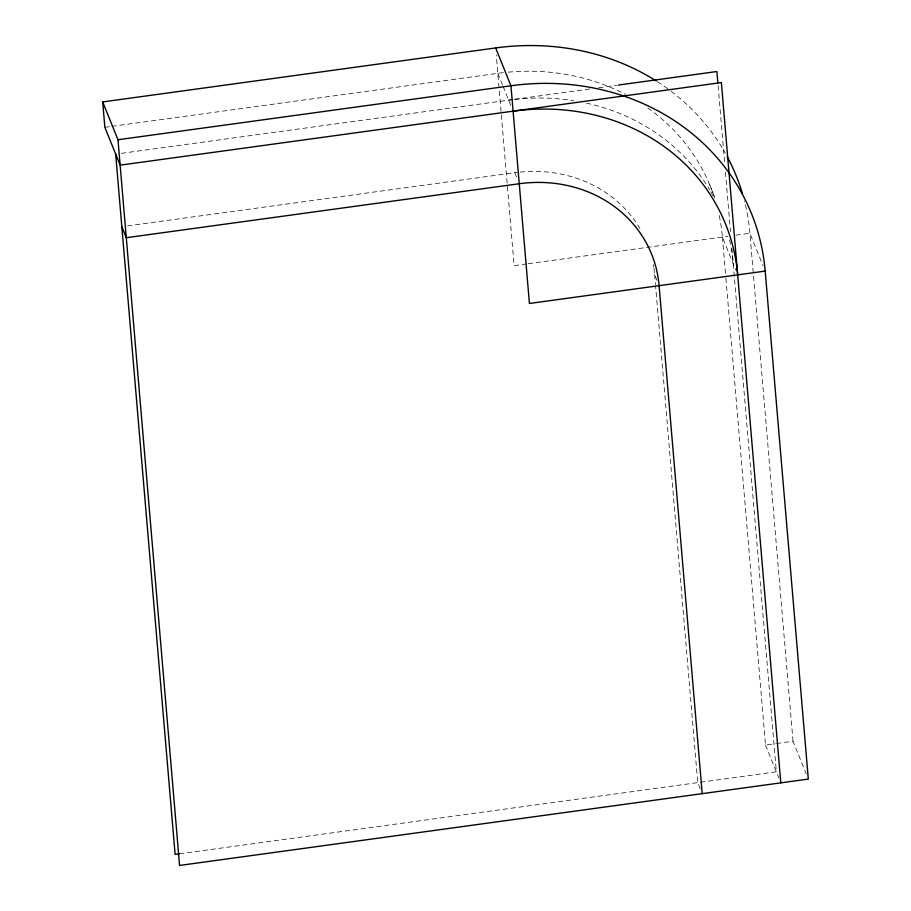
<?xml version="1.0" encoding="UTF-8"?>
<svg xmlns="http://www.w3.org/2000/svg" width="911" height="911" viewBox="0 0 911 911"><rect width="100%" height="100%" fill="white"/><g stroke="black" fill="none" stroke-linecap="round" stroke-linejoin="round"><path stroke-width="0.68" stroke-dasharray="4.55 3.42" d="M104.856 127.312L110.482 126.549M111.894 126.356L497.805 73.335A211.614 191.481 -22 0 1 504.364 72.527M121.311 153.344L512.745 99.572M514.146 99.379L591.592 88.731M598.629 87.775L616.929 85.258M127.472 225.905L514.795 172.703A131.765 119.216 -22 0 1 517.516 172.35M526.763 263.917L514.134 265.648L496.256 54.99M528.164 263.723L727.9 236.279M735.872 235.186L749.901 233.262L763.088 265.875M725.885 278.071L765.513 745.027L775.136 743.706M776.514 743.513L793.025 741.247L806.201 773.86M179.342 853.835L776.343 771.822L731.943 248.726M709.578 184.523L714.85 197.562M719.223 215.52A211.614 191.481 -22 0 1 722.4 237.042L735.701 269.963M653.927 268.392A131.765 119.216 -22 0 1 654.633 274.632L657.116 280.759M497.805 73.335L502.553 85.076M503.077 86.386L511.515 107.247M765.513 745.027L778.814 777.96M514.795 172.703L516.776 177.611M700.229 788.755L697.746 782.617L655.59 285.952M793.025 741.247L749.901 233.262A239.57 216.761 -22 0 0 744.458 200.921M718.107 85.702L724.723 163.673M725.441 172.168L730.497 231.713M722.4 237.042L725.76 276.659M654.633 274.632L655.476 284.539M653.324 264.668A131.765 119.216 -22 0 1 653.745 267.151M520.238 172.065A131.765 119.216 -22 0 1 639.932 228.536M729.54 239.957A211.614 191.481 -22 0 1 733.23 263.837M508.634 100.13A211.614 191.481 -22 0 1 512.563 99.629M515.182 99.333A211.614 191.481 -22 0 1 573.793 100.7M586.445 103.102A211.614 191.481 -22 0 1 709.612 189.807M710.831 191.891A211.614 191.481 -22 0 1 714.292 198.234M657.378 81.671A239.57 216.761 -22 0 1 667.786 88.8M671.145 91.305A239.57 216.761 -22 0 1 725.224 153.002M647.846 107.988A211.614 191.481 -22 0 1 714.577 198.063M508.292 72.14A211.614 191.481 -22 0 1 625.572 94.391"/><path stroke-width="1.37" d="M780.795 782.856L721.364 82.559L120.138 165.153L104.856 127.312L102.692 101.918L495.652 47.941A239.57 216.761 -22 0 1 656.193 80.92M117.974 139.747L510.934 85.771A239.57 216.761 -22 0 1 765.194 271.091L808.308 779.076L179.569 865.45L117.974 139.747L102.692 101.918M618.341 85.065L716.9 71.525L717.868 82.867M765.194 271.091L529.416 303.477L510.934 85.771L495.652 47.941M179.342 853.835L175.117 854.416L115.674 154.118M121.835 226.68L126.299 237.714L519.247 183.737A131.765 119.216 -22 0 1 659.097 285.667L702.21 793.652M513.098 111.165A211.614 191.481 -22 0 1 737.682 274.871M727.194 156.59A239.57 216.761 -22 0 1 742.271 193.041"/></g></svg>
